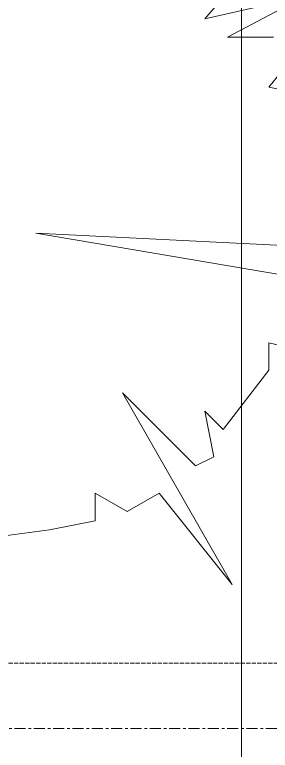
# Model space of a CAD drawing. Header units: millimetres. Extents: x 46079 to 131409, y 40831 to 60403.
# Drawn here: x 119133 to 119426, y 53512 to 54358 of the extents above; entities that cross this region are included whole.
import ezdxf

# ---------------------------------------------------------------- set-up
doc = ezdxf.new("R2010")
doc.units = ezdxf.units.MM
doc.linetypes.add('Alignement de la ligne', pattern=[6.35, 3.175, -3.175])
doc.linetypes.add('Grid Line', pattern=[22.225, 12.7, -3.175, 3.175, -3.175])
for name, color, linetype, lineweight in [('A-WALL', 113, 'Continuous', 18), ('G-IMPT', 8, 'Continuous', 18), ('G-IMPT-3', 9, 'Alignement de la ligne', 18), ('L-PLNT-1', 253, 'Continuous', 18), ('M-EQPM-2', 9, 'Alignement de la ligne', 18), ('S-GRID-1', 1, 'Grid Line', 9)]:
    doc.layers.add(name, color=color, linetype=linetype, lineweight=lineweight)

# ---------------------------------------------------------------- blocks, each defined once
blk = doc.blocks.new('CAY MAI VAN PHUC - CAY DUC SOC_dwg-2256080-TKCS_BỂ NƯỚC NGẦM - MẶT BẰNG NẮP BỂ')
at = {"layer": 'G-IMPT', "flags": 128}
for points in [[(-366.2, 320), (-326.3, 273.5), (-472.6, 306.7), (-359.6, 246.9), (-426.1, 246.9)], [(-446, 207.1), (-419.4, 173.8), (-452.7, 167.2)], [(-878.3, -78.6), (-80.3, -38.8), (-472.6, -105.2)], [(-446, -204.9), (-419.4, -198.2), (-419.4, -238.1), (-352.9, -324.5), (-326.3, -297.9), (-339.6, -364.4), (-313, -377.6), (-206.6, -271.3), (-366.2, -550.4), (-259.8, -417.5), (-213.3, -444.1), (-166.7, -417.5), (-166.7, -457.4), (-100.2, -470.7), (-19.9, -481.4)]]:
    blk.add_lwpolyline(points, dxfattribs=at)
blk = doc.blocks.new('CAY MAI VAN PHUC - CAY BONG TRANG-2256527-TKCS_BỂ NƯỚC NGẦM - MẶT BẰNG NẮP BỂ')
at = {"extrusion": (0, 0, -1), "xscale": 0.7894736842105263, "yscale": 0.7894736842105263, "zscale": -0.7894736842105263, "rotation": 180}
blk.add_blockref('CAY MAI VAN PHUC - CAY DUC SOC_dwg-2256080-TKCS_BỂ NƯỚC NGẦM - MẶT BẰNG NẮP BỂ', (0, 0), dxfattribs=at)
blk = doc.blocks.new('TKTC_NAP THAM BE NUOC NGAM_260130 - TKTC_XREF_260130_NAP THAM BE NUOC NGAM_dwg-4013458-TKCS_BỂ NƯỚC NGẦM - MẶT BẰNG NẮP BỂ')
at = {"layer": 'G-IMPT-3'}
blk.add_line((-142334.03, 149189.67), (-148499.03, 149189.67), dxfattribs=at)
at = {"layer": 'G-IMPT-3', "flags": 128}
blk.add_lwpolyline([(-149709.03, 153614.67), (-142334.03, 153614.67), (-142334.03, 149189.67), (-148499.03, 149189.67)], dxfattribs=at)
blk = doc.blocks.new('TKTC_NAP THAM BE NUOC NGAM_260130 - NẮP THĂM BỂ NƯỚC NGẦM-2336355-TKCS_BỂ NƯỚC NGẦM - MẶT BẰNG NẮP BỂ')
blk.add_blockref('TKTC_NAP THAM BE NUOC NGAM_260130 - TKTC_XREF_260130_NAP THAM BE NUOC NGAM_dwg-4013458-TKCS_BỂ NƯỚC NGẦM - MẶT BẰNG NẮP BỂ', (150009.03, -139814.67))

msp = doc.modelspace()

# ---------------------------------------------------------------- linework, layer by layer
at = {"layer": 'A-WALL'}
msp.add_line((119393.27, 53311.94), (119393.27, 55386.31), dxfattribs=at)
at = {"layer": 'S-GRID-1'}
msp.add_line((127479.4, 53536.94), (108126.99, 53536.94), dxfattribs=at)

# ---------------------------------------------------------------- block references
at = {"layer": 'L-PLNT-1', "rotation": 180}
msp.add_blockref('CAY MAI VAN PHUC - CAY BONG TRANG-2256527-TKCS_BỂ NƯỚC NGẦM - MẶT BẰNG NẮP BỂ', (119093.35, 54136.94), dxfattribs=at)
at = {"layer": 'M-EQPM-2'}
msp.add_blockref('TKTC_NAP THAM BE NUOC NGAM_260130 - NẮP THĂM BỂ NƯỚC NGẦM-2336355-TKCS_BỂ NƯỚC NGẦM - MẶT BẰNG NẮP BỂ', (112393.42, 44236.94), dxfattribs=at)

doc.saveas('drawing.dxf')
